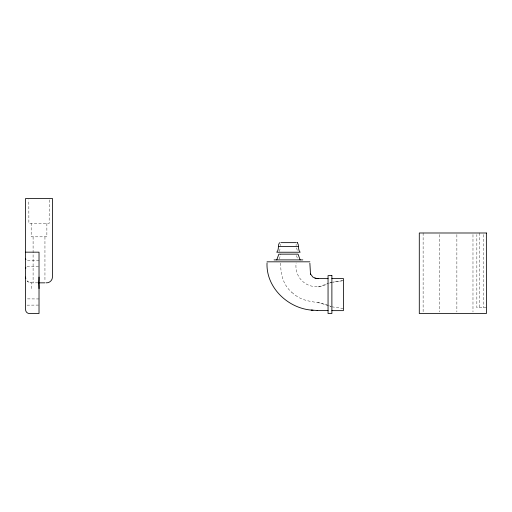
<?xml version="1.0" encoding="UTF-8"?>
<svg xmlns="http://www.w3.org/2000/svg" width="512" height="512" viewBox="0 0 512 512"><rect width="100%" height="100%" fill="white"/><g stroke="black" fill="none" stroke-linecap="round" stroke-linejoin="round"><path stroke-width="0.38" stroke-dasharray="2.56 1.92" d="M49.229 199.898L49.158 223.405L28.883 223.405L28.819 199.898M279.302 251.514L280.358 247.917M279.302 259.181L280.781 254.15M318.061 286.912L328.243 283.501C311.104 292.915 293.856 280.064 296.122 262.97M27.021 266.797L39.021 266.733M27.021 305.146L39.021 305.082M39.021 260.608L27.021 260.538M37.914 282.842C34.099 282.656 28.717 284.051 26.368 279.968M39.021 298.95L27.021 298.886M486.362 307.77L476.851 307.77L476.851 234.586M317.594 302.234L331.13 306.592C319.782 300.89 305.856 303.366 295.475 295.309M331.885 306.835L343.386 308.506M280.781 263.123C280.294 273.965 283.347 285.331 291.987 292.531M291.866 292.435L295.578 295.386M296.538 247.917L297.594 251.514M296.538 255.584L297.594 259.181M483.584 234.586L483.584 307.77M479.603 232.992L479.603 307.77M472.979 234.586L472.979 311.93M456.87 234.586L456.87 311.93M439.232 234.586L439.232 311.93M423.123 232.992L423.123 311.93M296.115 244.179L296.115 245.709M280.781 244.179L280.781 245.709M46.874 223.405L46.874 236.826L31.174 236.826L31.174 223.405M44.947 236.826L44.947 281.254M33.094 236.826L33.094 282.842M31.354 288.595L31.354 282.842A5.754 5.754 0 0 1 27.283 281.158M331.885 282.291L328.973 283.27L331.885 282.298M343.386 280.621L332.653 282.189L343.386 280.621"/><path stroke-width="0.77" d="M25.6 268.666L25.856 267.699M279.571 242.675C277.459 244.966 279.418 249.683 276.755 252.23L300.141 252.23C297.478 249.683 299.437 244.966 297.318 242.675M276.755 259.898L278.861 254.15L298.035 254.15L300.141 259.898M280.781 242.643L296.115 242.643M296.941 242.643L297.312 242.675M278.861 246.477L298.035 246.477M25.6 252.166L39.021 252.166L39.021 313.523L29.434 313.523A3.834 3.834 0 0 1 25.6 309.69L25.6 198.477L52.442 198.477L52.442 277.094C52.48 280.41 49.37 283.142 46.099 282.842M274.067 259.898L302.822 259.898M267.027 261.818L309.862 261.818M331.885 278.49L343.386 278.49L343.386 310.643L331.885 310.643M328.051 278.656L314.944 278.496L318.522 278.656M39.021 282.842L44.947 282.842M317.12 310.451L328.051 310.477M267.034 262.886C265.843 287.84 288.717 309.082 313.011 310.208M311.181 310.099L317.581 310.477M316.762 278.554L312.883 277.094L310.4 273.824L310.502 274.221L309.869 263.219M25.856 259.642L25.6 258.675M39.021 288.595A5.76 0.378 -90 0 0 38.643 282.848A5.754 0.378 -90 0 0 39.021 277.094M25.798 278.579A5.754 5.754 0 0 1 25.6 277.094M486.4 232.992L419.29 232.992L419.29 313.523L486.4 313.523L486.362 232.992M331.885 275.616L328.051 275.616L328.051 313.523L331.885 313.523L331.885 275.616"/></g></svg>
